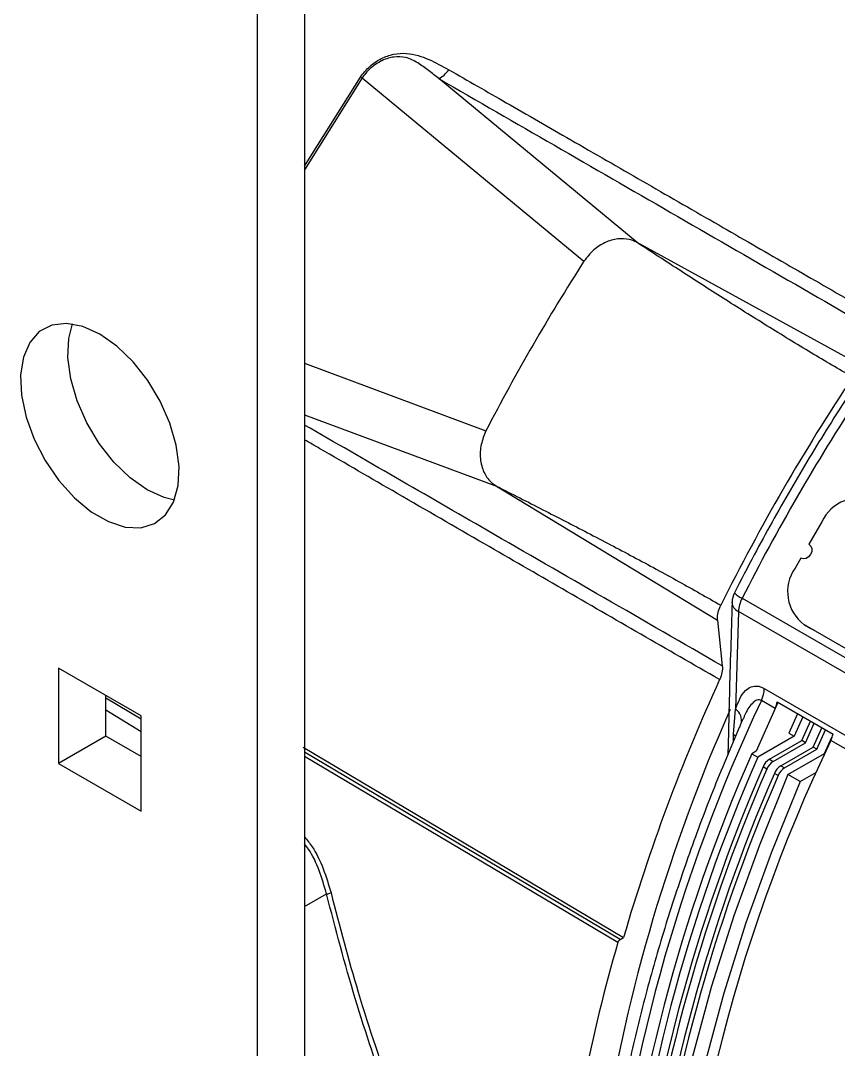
# Model space of a CAD drawing. Extents: x 16.5 to 113.1, y 4.4 to 84.5.
# Drawn here: x 22.547 to 24.843, y 65.978 to 68.869 of the extents above; entities that cross this region are included whole.
import ezdxf

# ---------------------------------------------------------------- set-up
doc = ezdxf.new("R2010")
doc.units = 0
doc.header["$MEASUREMENT"] = 0
doc.layers.add('OBJECT', color=7, linetype='CONTINUOUS')

msp = doc.modelspace()

# ---------------------------------------------------------------- linework, layer by layer
at = {"layer": 'OBJECT'}
for p, q in [((23.3444, 71.9859), (23.3444, 64.9492)), ((23.2114, 71.9091), (23.2114, 64.8477)), ((23.3444, 68.4597), (23.5011, 68.7099)), ((23.5058, 68.7073), (23.3444, 68.4495)), ((23.5058, 68.7073), (23.5011, 68.7099)), ((23.5058, 68.7073), (24.1287, 68.1924)), ((23.721, 68.7056), (23.7209, 68.7057)), ((24.2782, 68.2446), (23.721, 68.7056)), ((24.9142, 67.8954), (24.2782, 68.2446)), ((23.3444, 67.9056), (23.8537, 67.716)), ((23.3444, 67.7607), (23.8832, 67.5604)), ((23.8832, 67.5604), (24.5037, 67.1843)), ((24.7966, 67.4601), (24.7603, 67.3973)), ((24.7378, 67.3583), (24.7216, 67.3302)), ((24.5727, 67.2454), (25.2465, 66.8564)), ((24.5626, 67.2081), (24.5547, 66.934)), ((25.2364, 66.8191), (24.5626, 67.2081)), ((24.5037, 67.1843), (24.5172, 67.0552)), ((25.3729, 66.8099), (24.7475, 67.1709)), ((24.7475, 67.1709), (24.7655, 67.1605)), ((25.3909, 66.7995), (24.7655, 67.1605)), ((22.8855, 66.9156), (22.6535, 67.0494)), ((22.6535, 67.0494), (22.6535, 66.7816)), ((24.6351, 66.9918), (25.2338, 66.6462)), ((22.7865, 66.8584), (22.7865, 66.9727)), ((22.7865, 66.9657), (22.8855, 66.9066)), ((24.6657, 66.9361), (24.6269, 66.9585)), ((24.6734, 66.9529), (24.6657, 66.9361)), ((24.6657, 66.9361), (24.6734, 66.9529)), ((24.6712, 66.9542), (24.8284, 66.8634)), ((22.8855, 66.8705), (22.7865, 66.9306)), ((24.549, 66.8639), (24.5547, 66.934)), ((24.6657, 66.9361), (24.6124, 66.816)), ((24.7285, 66.9211), (24.7039, 66.8666)), ((22.8855, 66.6477), (22.8855, 66.9156)), ((24.7436, 66.9124), (24.719, 66.8579)), ((24.7402, 66.8456), (24.7648, 66.9001)), ((24.7507, 66.8396), (24.7753, 66.8941)), ((24.5483, 66.8427), (24.549, 66.8639)), ((24.7039, 66.8666), (24.719, 66.8579)), ((24.7719, 66.8273), (24.7965, 66.8818)), ((24.7825, 66.8212), (24.8071, 66.8757)), ((22.7865, 66.8584), (22.6535, 66.7816)), ((22.8855, 66.8012), (22.7865, 66.8584)), ((24.719, 66.8579), (24.6167, 66.7988)), ((24.6494, 66.7932), (24.7402, 66.8456)), ((24.6599, 66.7872), (24.7507, 66.8396)), ((24.7507, 66.8396), (24.7402, 66.8456)), ((24.8037, 66.809), (24.8244, 66.855)), ((25.2256, 66.6129), (24.8216, 66.8461)), ((23.3406, 66.8272), (24.2401, 66.2927)), ((24.2303, 66.2867), (23.3444, 66.8131)), ((24.6124, 66.816), (24.5997, 66.8086)), ((24.5997, 66.8086), (24.6167, 66.7988)), ((24.6812, 66.7749), (24.7719, 66.8273)), ((24.6917, 66.7688), (24.7825, 66.8212)), ((24.7014, 66.7499), (24.8037, 66.809)), ((24.7825, 66.8212), (24.7719, 66.8273)), ((24.8046, 66.8085), (24.8037, 66.809)), ((22.6535, 66.7816), (22.8855, 66.6477)), ((24.224, 66.2779), (23.3444, 66.8006)), ((24.6494, 66.7932), (24.6599, 66.7872)), ((24.6812, 66.7749), (24.6917, 66.7688)), ((24.6421, 66.7657), (24.6316, 66.7718)), ((24.6739, 66.7474), (24.6634, 66.7535)), ((24.7354, 66.7304), (24.7014, 66.7499)), ((24.7354, 66.7304), (24.7819, 66.7572)), ((23.3444, 66.3792), (23.4061, 66.4146)), ((24.2303, 66.2867), (24.2401, 66.2927))]:
    msp.add_line(p, q, dxfattribs=at)
at = {"layer": 'OBJECT', "flags": 128}
for points in [[(22.7695, 67.9877), (22.7216, 68.0093), (22.676, 68.0179), (22.6347, 68.013), (22.5997, 67.995), (22.5727, 67.9645), (22.5549, 67.9232), (22.5471, 67.8728), (22.5497, 67.8157), (22.5626, 67.7547), (22.5851, 67.6925), (22.6163, 67.6321), (22.6547, 67.5763), (22.6984, 67.5278), (22.7454, 67.4886), (22.7936, 67.4608), (22.8406, 67.4456), (22.8843, 67.4438), (22.9227, 67.4553), (22.9539, 67.4797), (22.9764, 67.5158), (22.9893, 67.5619), (22.9919, 67.616), (22.9841, 67.6754), (22.9663, 67.7373), (22.9393, 67.799), (22.9043, 67.8574), (22.863, 67.9099), (22.8174, 67.954), (22.7695, 67.9877)], [(22.9024, 67.55), (22.8546, 67.5836), (22.8089, 67.6277), (22.7676, 67.6802), (22.7327, 67.7387), (22.7057, 67.8003), (22.6878, 67.8623), (22.68, 67.9217), (22.6826, 67.9757), (22.6932, 68.0161)], [(22.9788, 67.5215), (22.9503, 67.5284), (22.9024, 67.55)], [(24.7603, 67.3973), (24.7656, 67.3923), (24.7683, 67.3851), (24.7681, 67.3768), (24.765, 67.3686), (24.7595, 67.3619), (24.7524, 67.3576), (24.7448, 67.3563), (24.7378, 67.3583)], [(24.549, 66.8639), (24.5553, 66.8584), (24.5556, 66.8581)], [(24.7014, 66.7499), (24.6213, 66.5521), (24.5498, 66.3535), (24.4872, 66.1552), (24.4338, 65.9578), (24.3898, 65.7622), (24.3554, 65.5692), (24.3307, 65.3797), (24.3159, 65.1943), (24.3109, 65.0139), (24.3159, 64.8393), (24.3307, 64.6711), (24.3554, 64.51), (24.3898, 64.3567), (24.4338, 64.212), (24.4872, 64.0762), (24.5498, 63.9501), (24.6213, 63.8341), (24.7014, 63.7287)], [(24.7354, 66.7304), (24.6552, 66.5325), (24.5837, 66.334), (24.5212, 66.1356), (24.4678, 65.9382), (24.4238, 65.7426), (24.3894, 65.5496), (24.3647, 65.3601), (24.3498, 65.1747), (24.3449, 64.9943), (24.3498, 64.8197), (24.3647, 64.6515), (24.3894, 64.4904), (24.4238, 64.3372), (24.4678, 64.1924), (24.5212, 64.0566), (24.5837, 63.9305), (24.6552, 63.8145), (24.7354, 63.7091)]]:
    msp.add_lwpolyline(points, dxfattribs=at)
at = {"layer": 'OBJECT'}
for centre, radius, start, end in [((29.2144, 64.9386), 6.0375, 147.38935, 152.61065), ((29.9263, 64.5277), 6.0486, 146.49364, 153.50635), ((29.9827, 64.4951), 6.069, 146.88862, 153.05247), ((24.9012, 67.4117), 0.1153, 66.3569, 155.1836), ((24.8158, 67.2638), 0.1153, 144.8151, 233.6485), ((24.6064, 67.2325), 0.062, 153.056, 178.3225), ((24.6012, 67.3086), 0.0693, 223.8152, 245.742), ((24.6499, 67.2044), 0.0874, 152.0634, 177.6046), ((24.5754, 67.2364), 0.0311, 183.7935, 245.526), ((29.3634, 64.7978), 5.337, 155.4318, 163.7335), ((24.5501, 66.9951), 0.0851, 334.5118, 357.8246), ((28.956, 64.9187), 4.7856, 154.7718, 174.4129), ((28.9702, 64.9667), 4.8476, 156.0724, 170.9036), ((24.5314, 66.9014), 0.0401, 346.9436, 54.3869), ((28.9393, 64.8745), 4.5653, 154.415, 178.3612), ((28.9263, 64.9054), 4.7267, 156.2556, 174.3854), ((28.9513, 64.8929), 4.7351, 156.2648, 174.1755), ((24.6739, 66.7548), 0.0456, 122.5271, 158.0846), ((24.6845, 66.7487), 0.0456, 122.5271, 158.0846), ((24.7057, 66.7364), 0.0456, 122.5271, 158.0846), ((28.9765, 64.8781), 4.7396, 156.4505, 173.8353), ((28.9937, 64.8698), 4.7466, 156.4579, 173.6608), ((29.0282, 64.8531), 4.7606, 156.4729, 173.3098), ((29.0453, 64.8448), 4.7675, 156.4803, 173.1357), ((24.7162, 66.7304), 0.0456, 122.5271, 158.0846), ((29.3433, 64.6413), 4.5653, 154.415, 178.3612), ((23.3247, 66.7684), 0.363, 282.9602, 284.9873), ((28.3815, 65.0608), 4.332, 163.6821, 174.3783)]:
    msp.add_arc(centre, radius, start, end, dxfattribs=at)
for centre, major_axis, ratio, start_param, end_param in [((24.6172, 66.9525), (0.0367, 0.0501), 0.810256, 4.963753, 5.278112), ((24.7988, 66.8476), (0.0287, 0.055), 0.340719, 4.860677, 5.175037)]:
    msp.add_ellipse(centre, major_axis=major_axis, ratio=ratio, start_param=start_param, end_param=end_param, dxfattribs=at)
for points, knots in [([(23.5011, 68.7099), (23.5095, 68.7203), (23.5262, 68.7411), (23.5592, 68.763), (23.5949, 68.7759), (23.6422, 68.7784), (23.6944, 68.7609), (23.7311, 68.7406), (23.7495, 68.7305)], [0, 0, 0, 0, 0.125023, 0.25026, 0.372599, 0.500558, 0.750171, 1, 1, 1, 1]), ([(23.7209, 68.7057), (23.7115, 68.7132), (23.6925, 68.7283), (23.6633, 68.7499), (23.6317, 68.7661), (23.6016, 68.7678), (23.579, 68.7631), (23.5628, 68.7568), (23.5462, 68.7475), (23.5305, 68.7357), (23.5164, 68.7219), (23.509, 68.7117), (23.5058, 68.7073)], [0, 0, 0, 0, 0.167654, 0.336418, 0.499288, 0.624454, 0.681335, 0.749951, 0.805261, 0.875044, 0.945879, 1, 1, 1, 1]), ([(23.7209, 68.7057), (23.7261, 68.7086), (23.7364, 68.7143), (23.7451, 68.7251), (23.7495, 68.7305)], [0, 0, 0, 0, 0.499997, 1, 1, 1, 1]), ([(23.7495, 68.7305), (23.8031, 68.6996), (23.9168, 68.6342), (24.098, 68.5299), (24.2929, 68.4177), (24.4903, 68.304), (24.6835, 68.1926), (24.8724, 68.0836), (24.999, 68.0105), (25.0623, 67.974)], [0, 0, 0, 0, 0.1241053, 0.2632119, 0.41732, 0.5714285, 0.7142858, 0.857143, 1, 1, 1, 1]), ([(23.7209, 68.7057), (23.9372, 68.5808), (24.3698, 68.331), (24.8118, 68.0758), (25.0328, 67.9482)], [0, 0, 0, 0, 0.500002, 1, 1, 1, 1]), ([(24.2782, 68.2446), (24.2755, 68.2461), (24.2684, 68.2498), (24.2509, 68.2553), (24.2232, 68.257), (24.1883, 68.2467), (24.1542, 68.2251), (24.1374, 68.2036), (24.1287, 68.1924)], [0, 0, 0, 0, 0.061294, 0.157978, 0.353025, 0.568965, 0.775601, 1, 1, 1, 1]), ([(24.8827, 67.8667), (24.8441, 67.8893), (24.7632, 67.9366), (24.6423, 68.0109), (24.5203, 68.0878), (24.3991, 68.1658), (24.319, 68.218), (24.2782, 68.2446)], [0, 0, 0, 0, 0.187145, 0.391348, 0.595125, 0.793954, 1, 1, 1, 1]), ([(24.8753, 67.8214), (24.8554, 67.7906), (24.798, 67.7015), (24.7074, 67.5506), (24.6198, 67.3938), (24.5695, 67.2963), (24.5511, 67.2606)], [0, 0, 0, 0, 0.169694, 0.491692, 0.81372, 1, 1, 1, 1]), ([(24.5172, 67.0552), (24.2961, 67.1828), (23.9011, 67.4108), (23.5146, 67.6339), (23.3444, 67.7322)], [0, 0, 0, 0, 0.55977, 1, 1, 1, 1]), ([(23.8537, 67.716), (23.8485, 67.7033), (23.8381, 67.6779), (23.8363, 67.6364), (23.8459, 67.5995), (23.8635, 67.574), (23.8777, 67.5642), (23.8832, 67.5604)], [0, 0, 0, 0, 0.217935, 0.435233, 0.661573, 0.868603, 1, 1, 1, 1]), ([(24.5096, 67.0168), (24.4358, 67.0594), (24.2882, 67.1446), (24.0681, 67.2718), (23.84, 67.4037), (23.6131, 67.5349), (23.4451, 67.6323), (23.3588, 67.6823), (23.3444, 67.6906)], [0, 0, 0, 0, 0.187901, 0.375791, 0.56367, 0.77459, 0.96248, 1, 1, 1, 1]), ([(23.8832, 67.5604), (23.9266, 67.5385), (24.0119, 67.4952), (24.1401, 67.4292), (24.2677, 67.362), (24.3925, 67.2945), (24.4739, 67.2481), (24.5128, 67.2259)], [0, 0, 0, 0, 0.206023, 0.404822, 0.608638, 0.812834, 1, 1, 1, 1]), ([(24.5037, 67.1843), (24.5036, 67.1898), (24.5035, 67.2008), (24.508, 67.2157), (24.5118, 67.2238), (24.5128, 67.2259)], [0, 0, 0, 0, 0.425021, 0.850043, 1, 1, 1, 1]), ([(24.5448, 67.2341), (24.542, 67.1472), (24.5375, 67.0047), (24.5342, 66.8615), (24.5329, 66.8056)], [0, 0, 0, 0, 0.609928, 1, 1, 1, 1]), ([(24.5172, 67.0552), (24.5174, 67.0521), (24.5178, 67.0437), (24.5152, 67.0303), (24.5111, 67.0205), (24.5096, 67.0168)], [0, 0, 0, 0, 0.263884, 0.723099, 1, 1, 1, 1]), ([(24.5547, 66.934), (24.562, 66.9538), (24.5719, 66.9808), (24.5977, 66.9979), (24.6165, 67.0005), (24.6298, 66.9943), (24.6351, 66.9918)], [0, 0, 0, 0, 0.50075, 0.686143, 0.873076, 1, 1, 1, 1]), ([(24.6269, 66.9585), (24.625, 66.9593), (24.6207, 66.961), (24.6124, 66.9592), (24.5976, 66.9484), (24.585, 66.9289), (24.5778, 66.9112), (24.5757, 66.9059)], [0, 0, 0, 0, 0.078074, 0.175193, 0.341224, 0.805773, 1, 1, 1, 1]), ([(24.5752, 66.9061), (24.5726, 66.9005), (24.5689, 66.8924), (24.5656, 66.8843), (24.5646, 66.8819)], [0, 0, 0, 0, 0.702928, 1, 1, 1, 1]), ([(24.5646, 66.8819), (24.5394, 66.8225), (24.4879, 66.7012), (24.4196, 66.5168), (24.3577, 66.33), (24.304, 66.1436), (24.2587, 65.9584), (24.2217, 65.7749), (24.1942, 65.5944), (24.1786, 65.4685), (24.1748, 65.4042), (24.1745, 65.3977)], [0, 0, 0, 0, 0.118941, 0.242737, 0.366557, 0.490404, 0.614283, 0.738199, 0.862154, 0.986151, 1, 1, 1, 1]), ([(23.3444, 66.575), (23.3516, 66.566), (23.3723, 66.54), (23.3984, 66.4862), (23.4119, 66.4405), (23.4186, 66.4177)], [0, 0, 0, 0, 0.210646, 0.605905, 1, 1, 1, 1]), ([(23.4061, 66.4146), (23.3997, 66.4368), (23.3868, 66.4812), (23.3647, 66.529), (23.3481, 66.5505), (23.3444, 66.5553)], [0, 0, 0, 0, 0.436802, 0.874687, 1, 1, 1, 1]), ([(23.5823, 65.8308), (23.5491, 65.9272), (23.483, 66.1195), (23.4317, 66.3164), (23.4061, 66.4146)], [0, 0, 0, 0, 0.501523, 1, 1, 1, 1]), ([(23.4186, 66.4177), (23.4429, 66.3245), (23.4942, 66.128), (23.5602, 65.9361), (23.5949, 65.8352)], [0, 0, 0, 0, 0.4742796, 1, 1, 1, 1]), ([(24.224, 66.2779), (24.2242, 66.2784), (24.2245, 66.2794), (24.2252, 66.281), (24.226, 66.2824), (24.227, 66.2837), (24.2281, 66.2849), (24.2292, 66.2859), (24.2299, 66.2865), (24.2303, 66.2867)], [0, 0, 0, 0, 0.143841, 0.287689, 0.431522, 0.575355, 0.719217, 0.857744, 1, 1, 1, 1])]:
    msp.add_open_spline(points, degree=3, knots=knots, dxfattribs=at)

doc.saveas('drawing.dxf')
